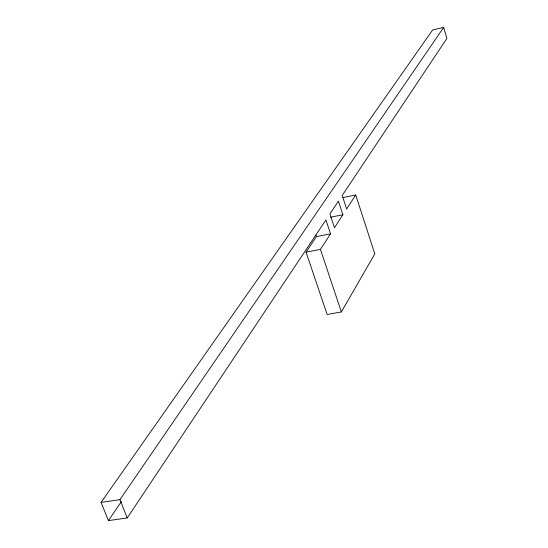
<?xml version="1.0" encoding="UTF-8"?>
<svg xmlns="http://www.w3.org/2000/svg" width="548" height="548" viewBox="0 0 548 548"><rect width="100%" height="100%" fill="white"/><g stroke="black" fill="none" stroke-linecap="round" stroke-linejoin="round"><path stroke-width="0.82" d="M355.721 194.951L346.624 208.987L342.212 195.472L446.908 38.408L443.661 27.4L432.612 30.017L101.092 502.393L108.422 520.6L127.239 517.956L325.916 219.919L330.519 233.811L316.422 236.592L306.065 252.176L327.135 314.497L341.37 311.942L374.811 253.888L355.721 194.951L343.048 197.547M306.065 252.176L320.416 249.388L330.519 233.811M342.884 214.748L334.451 227.749L329.889 213.953L338.424 201.15L342.884 214.748L330.718 217.193M108.422 520.6L121.43 501.543M101.092 502.393L119.95 499.66L443.661 27.4M119.95 499.66L127.239 517.956M315.901 235.051L316.422 236.592M320.416 249.388L341.37 311.942"/></g></svg>
